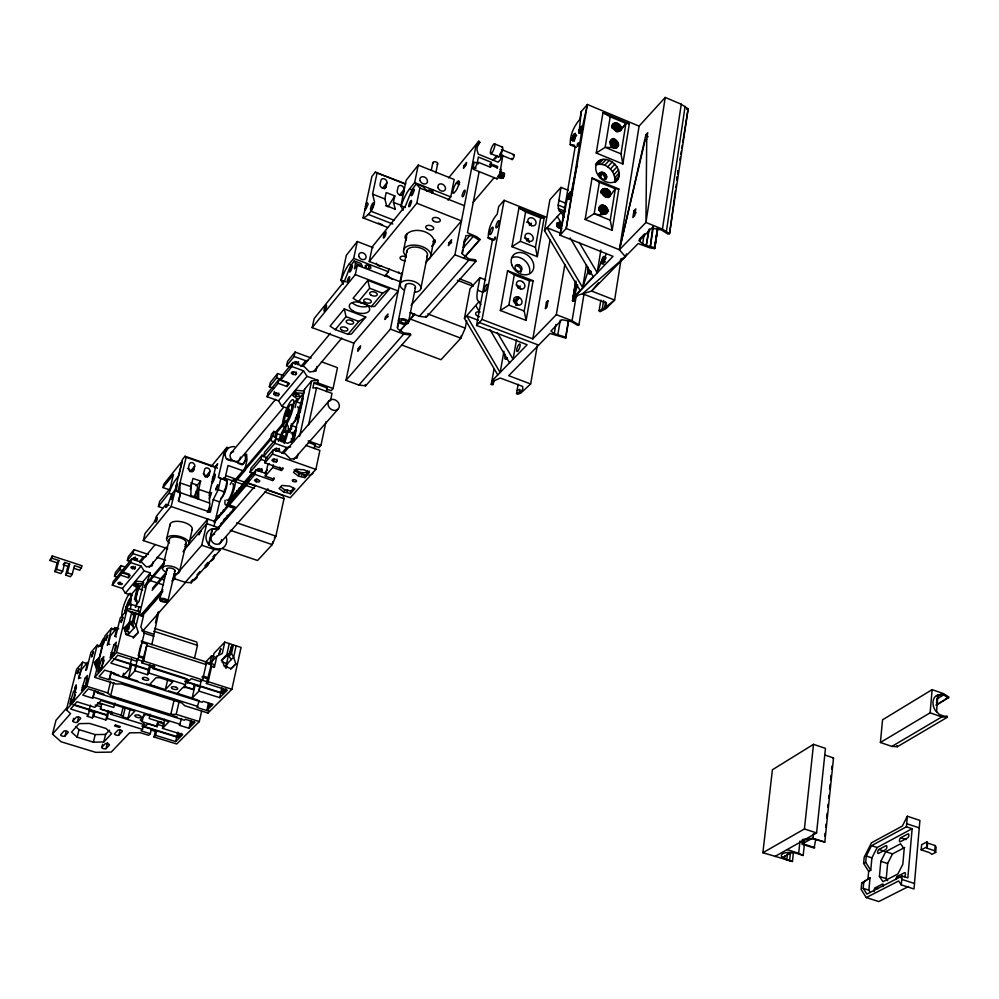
<?xml version="1.0" encoding="UTF-8"?>
<svg xmlns="http://www.w3.org/2000/svg" width="999" height="999" viewBox="0 0 999 999"><rect width="100%" height="100%" fill="white"/><g stroke="black" fill="none" stroke-linecap="round" stroke-linejoin="round"><path stroke-width="1.5" d="M207.38 512.4A6.194 1.261 -70.8 0 0 209.465 506.568A6.194 1.261 -70.8 0 0 209.54 503.096L209.565 493.056L215.509 467.495L214.261 466.471L184.977 456.268L182.492 459.378L175.774 487.437L176.673 484.727A3.409 0.649 -70.7 0 1 177.522 484.215L176.536 488.361A3.409 0.649 -70.7 0 1 175.312 490.409L175.699 488.336L171.104 506.518L143.294 540.559L167.682 548.738M815.621 839.909L814.11 848.051L802.347 844.255L802.372 839.547L812.999 838.248L824.812 842.082L833.516 757.941L824.799 754.994M814.809 847.664L803.745 844.08L803.77 839.997L812.986 838.873L824.812 842.082M406.181 240.522L405.207 236.026C411.538 225.749 433.728 230.519 434.64 242.732L431.605 246.303M226.286 689.123L221.94 693.468L222.702 688.299M225.449 689.173L225.424 690.971L222.69 690.097M190.859 496.69L190.996 486.65L192.944 478.421L200.637 481.081L196.728 497.552L198.601 499.338L198.689 489.31L209.565 493.056M193.182 689.61L194.518 684.64L193.182 689.61L186.488 687.487L182.78 687.574L177.223 693.368L192.133 698.076L198.976 691.096L219.755 697.689L221.79 688.061M618.568 145.217C610.701 125.986 605.057 155.832 618.568 145.217L615.859 148.189M614.984 182.43C629.07 171.666 605.144 149.263 595.566 164.41M613.511 123.689C609.914 127.722 617.669 134.478 620.903 129.92C623.064 124.725 614.235 119.78 611.725 125.699M585.127 219.443L592.045 178.034L618.831 188.961L612.162 230.319L585.127 219.443L594.168 213.699C602.36 216.733 614.173 212.612 604.095 205.544C597.302 203.009 598.051 213.848 603.92 213.911M602.709 189.323C599.025 193.444 606.942 200.349 610.214 195.604C612.424 190.297 603.558 185.327 600.911 191.271M600.474 160.015L596.003 164.947C605.332 161.701 615.796 171.116 614.71 180.657L619.23 175.774M179.495 492.944A6.219 1.199 -70.8 0 1 179.845 492.907L180.032 482.879L190.996 486.65L190.334 489.41M605.569 178.509L605.556 179.583C609.415 175.399 602.235 169.468 598.651 173.789L602.984 174.475L605.569 178.509L606.643 176.448M181.194 733.353L181.144 735.114L178.484 734.29L178.546 732.529M201.673 710.988L199.3 721.59L176.711 744.005L154.033 736.987L155.632 735.364L175.687 741.57L177.722 732.255M501.548 153.921L500.524 159.553L498.051 162.163L478.246 154.133L477.047 150.025L477.172 147.028L479.845 142.283L478.783 141.209L448.601 177.909M502.859 155.245L500.362 170.392M103.184 642.669L103.009 641.87L101.711 644.118M123.589 673.226L122.877 676.173L128.459 677.934L134.952 670.766L147.39 674.712L149.6 665.022M147.39 674.712L148.901 673.064L150.412 665.234M133.142 626.398L133.242 624.725M493.731 380.032L492.907 384.627L491.246 384.49L492.657 380.169L527.135 344.742L476.548 325.462L492.295 240.734L491.633 238.811L488.361 238.224C487.774 229.67 491.645 220.479 497.24 214.123L498.638 206.606L504.12 200.312L546.428 217.245M492.907 384.627L494.18 380.756L500.299 378.047L522.639 386.426L522.752 389.173L521.615 390.921L516.545 393.456L518.156 384.29M73.214 704.894L89.548 709.964L88.424 714.535L86.925 716.208L92.333 717.881L93.844 716.208L105.844 719.929L107.23 718.418L108.766 710.813M110.989 654.482L113.861 644.992L116.284 642.182L114.123 653.334L110.152 657.879L110.989 654.482L113.774 655.381M105.844 719.929L108.029 710.564M98.614 668.693L101.461 659.303L103.834 656.568L101.661 667.619L97.79 672.065L98.614 668.693L101.374 669.58M87.45 680.219L85.09 688.224L82.368 687.374L85.177 678.121L87.462 675.474L85.277 686.4L81.543 690.684L82.368 687.374M587.936 267.133L587.924 273.289L589.048 273.364L590.809 271.453M935.676 852.384L934.789 850.773L935.214 845.579L927.596 843.069L926.947 841.882L921.615 844.692L921.178 849.874L929.47 852.597L931.892 854.345L935.676 852.384L936.1 847.202L935.214 845.579M75.3 694.929L73.389 701.61L70.692 700.774L73.489 691.62L75.724 689.048L73.526 699.874L69.868 704.058L70.692 700.774M77.447 672.177L77.31 673.813L79.121 668.731L77.447 672.177L79.82 672.926M936.525 703.071L936.912 698.438M936.513 711.875L937.949 694.879M934.789 850.773L927.147 848.263L926.947 841.882M927.147 848.263L927.596 843.069M867.969 878.758L868.668 871.365L863.611 863.398L864.21 857.154L871.453 842.806L902.372 826.023L907.342 816.245L919.904 820.429L913.998 888.96L901.26 884.864L898.625 880.981L866.258 897.577L861.113 889.41L861.725 883.104L870.042 877.671L868.868 890.159L870.366 892.457M932.117 689.635L882.554 719.817L880.406 742.482L930.131 712.824L932.117 689.635L943.768 693.743L949.05 697.202L936.6 705.082M868.668 871.365L870.741 870.279L865.671 862.299L866.27 856.043L871.515 845.678L906.405 826.81L912.137 828.708L907.829 877.896L902.047 876.023L866.92 894.093L863.186 888.336L863.785 882.03L870.042 877.671M901.26 884.864L902.047 876.023M906.405 826.81L907.342 816.245M887.661 880.731L886.25 878.62L887.624 863.523L892.507 853.908L904.694 847.464M561.95 228.846L557.479 227.06L556.693 224.812L558.766 223.202L562.499 223.202M879.432 876.423L880.831 861.325L885.713 851.685L900.561 843.78L904.182 848.975L902.834 864.235L897.851 874L882.954 881.705L879.432 876.423L886.25 878.62M870.741 870.279L871.915 857.879L877.159 847.514L912.137 828.708M600.986 263.137C605.594 246.316 606.356 266.396 600.986 263.137L603.558 264.161M232.268 510.651L233.154 509.64M228.097 505.631L234.578 507.854L234.69 506.793L228.209 504.557L228.084 505.769L235.002 507.492L228.084 505.769M774.824 856.543L816.583 832.929L825.461 748.376L813.511 744.33L772.402 769.779L762.886 852.721L792.457 861.475L793.468 851.797M824.737 836.363L825.049 833.303M825.686 827.184L825.998 824.125M826.635 818.006L827.11 813.423M827.746 807.304L828.059 804.245M828.695 798.126L829.008 795.067M829.645 788.948L830.119 784.365M830.594 779.769L831.068 775.187M831.705 769.068L832.017 766.008M229.995 513.149L230.919 512.087M812.999 838.248L813.486 833.653M223.189 521.003L224.563 518.481M225.449 518.394L226.361 517.332M570.104 237.899L593.244 276.698L572.802 298.451L613.024 256.343L559.977 235.202L566.208 228.471L582.442 126.898L587.387 104.483L639.085 126.124L665.234 97.44L681.268 104.233L688.136 108.866L669.542 233.666L667.969 234.091L661.45 229.957L651.71 228.059L639.248 240.784L642.669 243.806L646.253 245.617L654.62 247.54L654.695 248.601L649.912 247.877L638.149 243.556L591.62 291.059L578.171 295.117L574.55 298.851L574.3 301.136L572.527 300.986L575.611 281.593M804.345 844.717L803.184 855.494L798.663 853.308L799.987 840.971M802.347 844.255L802.684 841.146M762.886 852.721L804.42 828.97L813.511 744.33M803.745 844.08L804.07 841.033M570.242 198.926L567.444 197.802C569.268 205.881 574.238 180.732 567.444 197.802L559.977 235.202L575.137 147.04L574.288 145.155L570.441 144.955C569.418 135.901 573.963 126.074 579.895 119.368L581.231 111.563L587.387 104.483L566.208 228.471L619.43 249.75L625.299 256.681L582.542 293.743L605.931 302.897L605.894 305.956L604.595 307.917L599.05 310.789L600.024 311.713L606.093 308.604L614.622 300.075L621.191 258.591M582.367 127.672L580.519 132.305L578.958 133.391L581.231 111.563M792.457 861.475L786.812 859.852L787.487 853.72M789.597 860.564L790.434 852.909M214.635 520.342L214.51 521.54L215.884 518.893L217.607 517.944L219.131 515.122L218.993 516.333L219.855 515.322L221.391 512.499L221.254 513.711L222.128 512.699L223.651 509.865L223.526 511.076L224.388 510.064L225.924 507.217L225.799 508.429L226.673 507.405L227.198 505.731L249.313 480.032M571.753 140.035L573.264 135.24L575.387 133.254L574.088 139.036L572.639 140.959L571.753 140.035L574.437 141.134M786.812 859.852L784.602 858.978L784.939 855.918M572.802 298.451L580.032 290.284L544.48 230.594L561.176 212.287L559.34 210.951L558.404 208.679L558.191 205.082L560.976 187.375L568.081 190.247M136.451 606.605L136.276 605.581L135.327 607.142M652.709 226.748L650.299 246.878L653.346 226.973M497.714 176.299C501.66 181.106 505.531 176.498 504.058 173.464M103.122 643.069L102.959 641.882L101.923 643.606M675.449 190.634L669.542 233.666L662.449 229.158L645.941 222.465L619.43 249.75L639.085 126.124M675.873 187.562L676.286 184.49M676.922 179.882L677.347 176.811M600.986 213.861L601.41 211.001M657.642 228.996L654.695 248.601L657.717 228.696M662.449 229.158L681.268 104.233M666.433 231.194L685.127 106.319M574.762 298.064L574.3 301.136L575.062 296.541M606.368 302.909L605.894 305.956L606.393 302.897M657.642 227.622L654.62 247.54L657.654 227.784M648.601 230.294L646.253 245.617L649.375 228.921M639.248 240.784L639.51 239.086L644.705 233.778M639.86 241.596L640.334 238.536M665.234 97.44L645.941 222.465L646.728 139.236L647.752 132.717L645.903 134.728L619.43 249.75L644.879 141.234L646.728 139.236M642.669 243.806L644.08 234.615M633.928 210.851L632.879 217.582L634.74 215.647L635.789 208.903L633.928 210.851L636.188 212.874M602.185 309.628L603.658 300.449M605.581 301.798L604.595 307.917L614.622 300.075L591.62 291.059L598.538 282.792M679.882 160.115L680.369 157.093M680.856 154.083L681.343 151.074M681.83 148.052L682.317 145.042M682.804 142.02L688.136 108.866L686.6 109.316M612.162 230.319L610.252 220.192L615.334 188.799L599.375 182.28L592.045 178.034M622.852 163.973L620.991 153.883L625.936 123.364L610.214 116.783L602.971 112.725L596.241 152.997L622.852 163.973L629.333 123.764L602.971 112.725M599.05 310.789L600.911 300.1M676.723 179.72L677.21 176.698M515.946 305.669L516.62 301.536M579.183 242.457L597.202 272.627L600.886 250.012M599.375 182.28L594.168 213.699L610.252 220.192M610.214 116.783L605.157 147.34L596.241 152.997M561.276 233.466L547.04 227.784L582.667 287.587L586.475 264.66M606.63 177.347L604.358 179.458L601.573 178.659L600.761 177.984L601.56 173.439M537.287 345.554L530.656 383.953L508.691 375.699L550.049 333.479L565.759 338.112L565.621 337.15L554.27 333.728L550.936 331.006L561.987 319.717L571.178 321.491L577.472 325.224L578.921 324.862L583.99 294.118M565.621 337.15L568.443 320.342M565.759 338.112L568.818 319.767M575.849 281.094L572.527 300.986L575.861 282.642M576.311 283.903L574.263 296.166L577.634 284.852M578.921 324.862L572.077 320.779L576.435 294.618M554.27 333.728L555.831 324.563M557.717 335.377L560.302 320.092M476.548 325.462L482.08 319.48L532.829 338.886L556.331 314.685L564.86 264.498M556.618 225.549L557.13 222.602M556.893 226.323L557.405 223.376M557.479 227.06L558.241 222.64M558.341 227.722L559.353 221.828M559.428 228.272L560.439 222.377M560.651 228.646L561.663 222.765M519.43 392.445L519.967 389.385L517.082 390.409M532.829 338.886L550.037 239.872M526.123 320.417L533.116 280.694L507.567 270.717L500.337 310.502L526.123 320.417L524.2 311.014L529.52 280.856L533.116 280.694M537.337 256.668L544.143 217.982L518.968 207.917L511.925 246.653L537.337 256.668L535.452 247.29L540.634 217.919L525.636 211.925L518.968 207.917M544.48 230.594L549.887 199.725L560.976 187.375M516.52 339.71L513.074 359.215L497.365 332.63M500.337 310.502L508.866 305.095L514.298 274.912L507.567 270.717M511.925 246.653L520.342 241.321L525.636 211.925M503.958 351.223L500.137 372.515L466.733 315.871L478.384 320.317M491.246 384.49L494.006 369.18M482.08 319.48L504.12 200.312M497.789 374.925L464.46 318.369L479.145 301.498A22.94 6.106 -69.2 0 1 477.597 290.197L479.932 277.672L485.751 279.932M461.338 335.539L460.839 338.174L440.984 359.727L401.723 345.017M410.402 319.081L460.839 338.174L465.247 328.147L466.645 320.679M496.94 167.969A5.22 1.336 -68.7 0 1 497.377 167.782L497.614 166.521L490.309 163.574L490.072 164.835A5.232 1.324 -68.7 0 1 490.447 167.208L477.422 161.938L478.359 157.043L491.371 162.313L490.447 167.208M464.46 318.369L470.054 288.686L479.932 277.672M461.925 253.309L462.512 250.25M463.099 247.178L464.572 239.523M479.133 171.678L467.457 232.705L476.998 236.925L480.082 239.473L464.91 256.793M411.064 305.344L454.945 254.782L475.811 146.491L478.783 141.209M477.422 161.938A5.232 1.299 -68.7 0 1 474.513 168.669A5.232 1.299 -68.7 0 1 473.214 166.995L474.163 162.1L478.484 163.848M208.154 511.75L210.177 507.342L208.891 512.175M448.926 242.844L448.389 245.617L451.048 242.507L451.598 239.735L448.926 242.844L451.673 242.707M448.052 200.162L450.761 196.903L454.17 179.495L418.231 165.11L406.206 180.195L400.849 206.156L403.171 210.215M234.565 508.004L228.484 505.307L228.309 506.218L234.79 508.454L235.002 507.492M420.816 288.661L427.435 255.382M430.694 256.181L433.966 239.71A13.836 7.667 12.2 0 1 432.992 241.521M433.591 244.705L435.189 239.985L434.64 242.732M431.83 192.832L432.442 189.773M435.814 172.964L437.649 163.786M433.067 190.21L432.48 193.119L432.092 191.159L429.095 189.96L426.473 190.734M408.404 322.677A5.12 2.697 11.9 0 0 401.511 318.731A5.12 2.697 11.9 0 0 400.324 323.251A5.12 2.697 11.9 0 0 408.404 322.677L415.447 287.512M398.426 320.442L405.532 285.277M397.227 327.547L398.426 321.628M399.038 320.916L397.54 328.321L398.239 329.208L403.808 332.867L410.202 333.678L410.651 334.977L365.646 385.826L358.878 385.052L345.991 380.332L353.808 343.144L398.176 291.009L355.294 274.638L312.163 327.647L353.808 343.144M431.293 170.317L432.829 162.675M405.194 238.237L405.756 235.489L406.73 237.787M403.633 250.025L406.993 233.554M345.991 380.332L390.422 329.121L401.898 272.727M400.137 284.116L406.905 250.824M369.23 261.501L416.783 203.222L419.867 188.012L416.258 183.966L411.963 189.81L405.619 205.607L372.365 246.678L369.23 261.501L402.485 274.275M385.489 316.833L384.952 319.505L387.362 316.695L387.912 314.011L385.489 316.833L388.149 316.671M400.849 206.156L401.348 205.095A19.98 4.62 -69.1 0 1 409.565 188.898L414.672 182.555L418.231 165.11M403.196 193.394L403.996 189.548A3.309 2.597 39.7 0 0 401.548 185.702A3.309 2.597 39.7 0 0 398.014 187.175L397.215 191.021A3.322 2.61 39.8 0 0 399.65 194.867A3.322 2.61 39.8 0 0 403.196 193.394L401.423 195.617M384.59 276.273L388.386 271.728L388.973 268.856M570.991 193.893L576.935 165.659M395.342 209.315L393.456 202.347L394.805 195.916L386.188 192.52L384.84 198.951L386.663 205.906A5.907 1.324 -69.2 0 0 385.926 205.919M129.071 604.657L129.021 602.822L127.198 606.868M368.469 268.843L370.916 268.157L370.492 266.358L367.607 265.247L365.147 265.946L365.572 267.732L368.469 268.843L369.355 264.635M386.101 186.626L386.913 182.792A3.322 2.61 39.3 0 0 384.465 178.933A3.322 2.61 39.3 0 0 380.906 180.407L380.082 184.253A3.334 2.61 39.3 0 0 382.53 188.112A3.334 2.61 39.3 0 0 386.101 186.626L384.34 188.873M266.221 473.576L255.981 469.992L248.651 478.521L247.652 482.904L290.259 497.739L315.859 469.393L319.892 450.387L305.706 445.342M308.354 442.432L315.11 444.842L314.248 445.829L319.056 447.527L320.954 445.379L326.011 421.615M330.444 400.811L332.018 393.394L316.571 387.762L312.862 387.999L313.923 383.104L317.632 382.854L333.067 388.499L337.487 367.669L321.416 361.763M365.572 267.732L366.171 264.922M343.394 284.24L340.946 280.369L341.421 279.37A18.993 4.208 -69.6 0 1 349.063 264.161L353.683 258.404L357.305 241.521L373.139 247.64M387.462 227.372L363.037 217.844L365.384 207.879L365.06 210.065A3.934 0.862 -69.3 0 0 366.645 207.455L368.156 204.171L367.607 202.934A3.934 0.862 -69.3 0 0 366.383 203.908L365.359 206.98L371.878 176.536L375.237 172.19L405.756 183.841M314.31 448.601L315.11 444.842M326.498 391.645L327.272 387.974L313.923 383.104M312.163 327.647L314.173 318.519L344.368 281.243L350.349 266.271L354.258 260.926L355.557 263.424L354.408 268.843L357.292 265.284L400.075 281.681M355.294 274.638L357.292 265.284M363.037 217.844A53.034 11.563 -69.1 0 0 368.019 214.635L368.743 213.898A53.034 11.563 -69.1 0 0 371.029 211.239A5.919 1.299 -69.3 0 0 372.877 207.854L373.439 206.418A5.919 1.299 -69.3 0 0 374.325 201.061L372.565 194.118L377.172 172.49M316.983 366.483L315.996 371.054L309.553 371.99L304.408 366.82L292.782 362.55L281.493 376.323L280.607 380.282L289.485 383.516L286.988 386.526L278.122 383.304L267.095 396.728L278.521 400.849L281.918 406.293L288.923 408.803M308.541 424.937L316.571 387.762M317.632 382.854L318.157 380.419L307.005 376.336L303.534 370.804L291.895 366.533L280.607 380.282M298.551 476.186L293.519 472.34L296.341 469.168L304.22 469.855L309.515 472.477L304.857 477.647L298.551 476.186L299.088 473.701L294.056 469.855M340.946 280.369L346.366 255.22L357.305 241.521M301.411 476.436L301.948 473.951L299.088 473.701M304.857 477.647L305.394 475.162L309.116 471.016M272.889 541.645L272.24 544.605L257.567 560.501L222.327 548.588M266.808 489.847L282.954 495.467L284.016 498.676L275.861 536.163L272.24 544.605L230.22 530.282M286.95 492.544L290.359 493.743L294.905 488.698L289.648 486.126L281.868 485.439L279.121 488.536L284.128 492.295L286.95 492.544L287.475 490.084L290.896 491.283L293.619 488.249M299.65 436.213L311.676 380.831L318.157 380.419M297.964 454.233L297.14 458.017L290.547 459.078L285.327 453.821L273.464 449.625L265.909 458.429L264.91 462.849L282.605 469.08L282.892 467.807L281.343 470.517L272.739 467.495L265.247 476.111L273.801 479.108L274.076 477.847L272.552 480.531L254.995 474.388L247.652 482.904M290.359 493.743L290.896 491.283M76.049 688.736L76.473 687.212M116.359 629.907L111.463 628.334L105.02 635.913L94.78 677.384L115.834 684.015L121.304 683.878L181.943 702.996L184.665 705.706L207.917 713.036L231.88 689.26L241.059 647.402L233.391 644.904L230.956 647.414L229.033 656.118L231.194 659.627L226.361 664.56L227.223 667.257M289.685 432.392L291.221 425.387L299.288 415.971L297.702 423.226M295.117 407.604L296.403 401.748L303.446 393.406L295.342 392.732L292.969 395.554L298.152 399.675M311.676 380.831L304.583 389.235L299.55 407.829M293.207 441.396L304.583 389.235M293.881 440.709L296.116 430.494M299.975 412.799L303.109 398.414M284.128 492.295L284.665 489.835L280.657 486.825M588.049 268.506L587.699 270.117L591.258 271.528M290.909 367.282L286.576 365.696L294.131 356.468L295.105 352.073L311.176 357.992M226.361 664.56L228.858 653.271M221.328 660.501L230.095 653.184L232.018 644.467L224.8 642.107L214.023 653.334L212.075 662L210.502 663.636M273.651 461.675L271.878 460.327L272.839 459.215L275.574 459.453L277.347 460.801L276.373 461.913L273.651 461.675L274.3 458.716M276.024 450.961L274.263 449.6L275.225 448.489L277.947 448.726L279.708 450.074L278.746 451.186L276.024 450.961L276.648 448.151M292.957 374.438L291.233 373.052L292.195 371.89L294.88 372.103L296.603 373.501L295.642 374.65L292.957 374.438L293.544 371.778M295.18 364.385L295.829 361.476M229.033 656.118L231.468 653.633L233.391 644.904M272.739 467.495L273.339 464.822M276.373 461.913L277.035 458.953M278.746 451.186L279.37 448.389M295.642 374.65L296.228 372.003M298.501 361.7L297.852 364.61L298.813 363.436L297.103 362.05L294.418 361.825L293.456 362.999M236.126 645.804L233.629 657.142L235.814 663.935L230.619 669.205M284.802 432.492L287.1 422.04M292.969 395.554L293.506 393.131L295.879 390.297L303.983 390.984M295.342 392.732L295.879 390.297M261.288 471.416L262.225 470.329L260.477 469.006L257.792 468.781L256.855 469.855L258.604 471.178L261.288 471.416L261.9 468.631M207.917 713.036L208.579 710.089M224.8 642.107L222.265 653.471L216.845 656.281L209.353 664.048M274.925 442.345L272.065 441.333L270.329 439.16L271.428 434.265L273.888 431.356L277.148 433.653L282.467 435.539M286.576 365.696L287.55 361.338L295.105 352.073M270.329 439.16L272.789 436.263L273.888 431.356M224.35 657.367L226.773 654.869M265.247 476.111L267.62 465.472L269.268 463.561M280.057 439.972L276.061 438.561L274.8 436.975L275.886 432.067M235.814 663.935L231.131 668.531L224.238 666.321L222.053 659.502L226.761 654.919L229.283 643.568M286.988 386.526L287.862 382.567L279.008 379.345L267.982 392.807L267.095 396.728M264.91 462.849L272.477 454.07L273.464 449.625M267.432 457.892L263.561 456.531L274.862 443.319L275.799 439.085L287.637 443.294L292.932 440.796M291.895 366.533L292.782 362.55M276.061 438.561L277.148 433.653M209.715 664.447L211.651 655.806L214.61 656.755M219.755 697.689L227.322 690.159L206.418 683.491L211.251 664.71L205.719 662.936L206.081 664.572L202.622 679.919L200.861 681.718L191.271 678.658L189.698 680.294L153.009 668.593L153.721 665.571M206.418 683.491L208.179 681.693L211.626 666.358L211.251 664.71M273.601 388.349L269.33 386.813L276.661 377.834L277.635 373.501L283.354 375.587M273.838 394.13L274.775 393.007L277.422 393.231L279.121 394.58L278.197 395.704L275.549 395.479L273.838 394.13L274.425 391.508M211.626 666.358L214.398 667.245L216.845 656.281M254.408 473.851L250.05 472.315L261.076 459.428L262.013 455.232L264.598 456.143M278.122 383.304L279.008 379.345M256.231 481.78L254.483 480.469L255.407 479.383L258.092 479.62L259.852 480.931L258.916 482.017L256.231 481.78L256.88 478.858M258.604 471.178L259.228 468.394M275.549 395.479L276.136 392.869M199.3 700.549L197.003 707.467L206.793 710.564L208.491 702.959M263.561 456.531L264.498 452.322L275.799 439.085M278.197 395.704L278.783 393.082M582.442 126.898C581.356 124.013 578.921 130.257 578.833 131.681L581.58 132.817M237.387 479.508L244.43 471.228L246.978 460.002L246.641 454.258L245.542 454.433L245.841 459.715L242.757 464.298L226.049 458.441L225.162 454.982L225.387 452.41L227.834 448.201L226.973 447.34L211.114 466.608M241.521 487.125L241.87 484.977L240.322 487.837L239.435 488.861L239.56 487.662L238.012 490.509L237.138 491.545L237.263 490.347L235.727 493.181L234.852 494.205L234.977 493.007L233.441 495.841L232.567 496.865L232.692 495.666L231.169 498.489L229.42 499.475M246.104 466.908L245.367 469.518L244.343 470.716L244.468 469.53L235.19 481.481L235.314 480.294L234.453 481.318M181.618 718.456L179.345 725.262L188.998 728.283L190.697 720.779M198.701 691.37L200.037 686.4M198.976 691.096L201.074 680.893M250.05 472.315L250.986 468.156L262.013 455.232M269.33 386.813L270.304 382.492L277.635 373.501M254.995 474.388L255.981 469.992M187.5 683.066L188.174 680.107M194.455 658.491L197.452 645.354L196.728 642.02L154.545 628.346M178.484 734.29L177.747 737.562L181.756 733.553M192.133 698.076L195.13 684.877M214.048 526.148L219.63 501.91L224.625 491.933L227.21 480.706L218.406 477.297L224.238 452.023L226.973 447.34M224.787 479.495L228.009 465.497L244.43 471.228M142.158 726.31L151.361 729.158L150.3 733.703L148.714 735.339L140.122 732.679L129.545 732.866L111.239 752.097L95.767 752.347L61.176 741.795L52.497 734.14L70.542 713.648L66.421 709.852L86.938 686.363L107.842 692.919L110.689 695.641L170.779 714.46L174.113 699.974M170.779 714.46L176.199 714.347L179.196 701.298M193.456 689.335L183.903 686.313L185.464 684.69L186.838 678.671M218.918 528.958L216.134 528.371L210.876 529.283A11.239 9.74 38.6 0 0 207.705 543.044C210.277 547.102 215.172 549.587 219.98 548.838L220.342 549.974L191.308 582.779L185.302 582.317L173.089 578.271L201.723 545.254L207.792 519.043L171.104 506.518M218.406 477.297L220.804 478.484L218.207 489.71L213.224 499.712L210.327 512.187L178.671 501.348L180.444 492.582L174.625 490.584L172.677 492.982A5.232 0.999 -70.8 0 0 170.717 496.99L168.644 502.809A5.482 1.036 -70.8 0 1 167.07 506.306L166.583 507.017A5.482 1.036 -70.8 0 1 166.021 504.37L168.918 505.357M175.687 741.57L182.667 734.627L162.487 728.358C168.194 722.514 154.995 718.406 157.118 726.685L147.852 723.8L146.416 725.311L111.014 714.31L111.726 711.375M162.487 728.358L164.773 719.305M208.466 545.092L212.125 529.258M208.916 544.58L212.562 528.746M209.091 475L209.915 471.466A2.885 2.46 37.3 0 0 207.817 468.081A2.885 2.46 37.3 0 0 204.57 469.605L203.746 473.139A2.885 2.46 37.3 0 0 205.844 476.523A2.885 2.46 37.3 0 0 209.091 475L207.255 477.222M215.921 465.984L215.372 468.294L217.682 463.836L215.921 465.984L217.332 468.281M154.033 736.987L155.407 731.093M165.384 689.622L172.74 681.855L159.615 677.684L155.906 677.784L149.563 684.615L165.384 689.622L167.77 679.332M157.118 726.685L158.441 721.865M155.632 735.364L156.681 730.806L155.956 731.555L150.637 729.907L151.361 729.158L176.723 737.037M157.38 726.435L142.12 721.69L143.806 714.497M150.3 733.703L141.084 730.856L142.52 729.37L143.881 723.538M179.483 571.715L186.251 542.919M188.961 543.531L192.295 529.245M150.2 714.16L149.188 718.518L163.674 723.039M155.469 622.727L157.954 612.212M151.823 644.705L158.716 612.025M193.831 469.705L194.668 466.158A2.885 2.473 36.6 0 0 192.57 462.774A2.885 2.473 36.6 0 0 189.298 464.298L188.461 467.832A2.885 2.473 36.6 0 0 190.559 471.228A2.885 2.473 36.6 0 0 193.831 469.705L192.008 471.94M173.451 576.76L174.163 573.738M167.894 601.161L175.05 570.816M605.294 173.764L603.958 175.3L605.956 174.588L605.294 177.385L606.418 175.499M134.703 671.041L137.562 659.065M134.952 670.766L136.089 666.046L130.22 664.547L131.618 658.728M166.596 538.798L170.005 524.512M130.22 664.547L129.333 668.98L110.839 663.099L117.757 655.207L136.376 661.138L138.037 659.278L144.343 632.854L140.822 627.097L143.556 615.684L136.026 613.224L133.779 615.834M184.977 456.268L186.151 457.267L178.047 491.221L179.845 492.907M162.437 568.206L169.306 539.398M111.014 714.31L112.412 712.786L100.35 709.028L121.179 715.172L123.027 716.932L127.922 718.456L130.32 708.391M153.009 668.593L154.533 666.945L142.02 662.936L147.078 644.068L141.446 642.257M142.02 662.936L143.694 661.088L147.078 644.068M159.665 599.437L166.87 569.093M133.841 628.159L131.656 624.6L133.903 622.015L136.026 613.224M138.836 614.148L136.089 625.574L128.259 634.565L125.449 633.666M139.311 615.259L147.852 579.782L150.325 572.939L144.031 570.854L141.059 566.046L130.807 562.637L122.39 572.877L130.232 575.461L128.359 577.709L120.542 575.124L112.3 585.164L122.402 588.473L125.312 593.206L132.218 595.466M153.134 561.763L152.148 565.859L146.391 566.895L141.933 562.462L131.681 559.053L123.264 569.318L122.39 572.877M128.459 677.934L131.643 664.672M121.179 715.172L123.252 706.53M123.027 716.932L125.1 708.303M118.881 735.027L122.228 731.468A2.285 0.862 12.3 0 0 120.767 730.094A2.285 0.862 12.3 0 0 117.957 730.144L114.61 733.703A2.285 0.862 12.3 0 0 116.071 735.077A2.285 0.862 12.3 0 0 118.881 735.027L120.092 729.944M140.734 645.204L138.262 655.556L143.906 657.367M125.874 631.231L126.586 628.334L128.921 629.083M110.689 695.641L113.861 682.542M127.173 629.482L128.634 623.463M134.465 599.412L137.375 587.387L132.205 593.506L130.757 599.5M127.385 631.58L129.271 624.013M135.265 599.25L138.149 587.35M128.721 628.483L129.82 623.95M135.327 601.211L138.374 588.636L143.656 582.405L139.061 601.423L136.339 604.595M162.712 507.992L158.416 506.518L159.653 501.398L170.092 488.436L173.439 474.513L162.999 487.574L170.142 490.022M162.999 487.574L163.836 484.115L182.342 460.914L178.846 475.487L175.3 480.307A16.284 3.097 -70.7 0 0 169.218 492.769L158.416 506.518M130.956 621.228L130.257 624.15L126.798 625.874L124.138 628.97M128.259 634.565L128.896 631.942L124.912 630.656M101.861 747.289L105.12 743.818A2.26 0.837 12.3 0 1 107.892 743.768A2.26 0.837 12.3 0 1 109.353 745.117L106.081 748.576A2.248 0.837 12.3 0 1 103.322 748.626A2.248 0.837 12.3 0 1 101.861 747.289L102.585 744.267M131.656 624.6L134.615 612.774L126.861 610.239L120.205 618.069L116.021 635.139L114.922 636.413L116.346 636.875M103.759 741.995L111.588 733.641L106.044 728.483L89.66 723.426L79.146 723.638L71.541 732.105L77.16 737.212L93.369 742.17L103.759 741.995L105.594 734.415L109.503 730.219M150.325 572.939L142.857 581.78L142.333 583.965L135.365 583.329L133.604 585.439L138.374 588.636L142.657 590.047M114.835 703.109L113.774 707.479L99.013 702.884M138.973 606.88L131.319 604.383L128.072 604.495L126.199 606.718L125.112 611.151L126.998 608.94L130.245 608.828L137.899 611.313L138.973 606.88L141.321 606.793M106.081 748.576L107.53 742.544M132.392 568.631L130.807 567.557L131.518 566.683L135.402 567.969L134.69 568.843L132.392 568.631L132.967 566.246M134.59 559.615L133.004 558.541L133.729 557.667L137.6 558.953L136.888 559.827L134.59 559.615L135.227 556.992M100.35 709.028L101.711 704.17L97.615 702.896M134.69 568.843L135.265 566.458M93.369 742.17L95.205 734.602L105.594 734.415M206.793 710.564L212.987 704.395L203.147 701.286L202.173 702.26L113.886 674.337L114.785 673.326L104.683 670.129L99.026 676.573L109.078 679.745L111.089 671.478M143.294 540.559L145.005 533.528L153.496 523.114A5.432 1.011 -70.8 0 0 156.306 516.333L166.021 504.37M109.078 679.745L111.426 672.752L118.744 675.074M126.998 608.94L128.072 604.495M94.78 677.384L116.583 652.434L126.861 610.239M133.604 585.439L135.901 581.143L142.857 581.78M107.842 692.919L110.677 681.268M135.365 583.329L135.901 581.143M130.245 608.828L131.319 604.383M131.818 611.863L129.033 623.289L126.798 625.874M119.393 584.34L117.82 583.291L118.519 582.442L122.365 583.703L121.666 584.552L119.393 584.34L119.98 581.992M89.41 709.427L90.472 705.107M188.998 728.283L194.992 722.314L185.29 719.28L184.353 720.217L97.315 692.981L98.189 691.995L88.237 688.873L82.767 695.117L92.67 698.214L94.53 690.659M92.67 698.214L94.992 691.333L103.796 694.093M130.295 561.438L127.385 560.476L128.347 556.555L133.978 549.662L148.364 554.457M111.463 628.334L107.293 645.279L108.379 644.018L110.414 635.739L116.97 628.084L114.922 636.413M92.333 717.881L93.906 711.475M114.286 630.094L114.897 627.572L118.806 628.833M130.807 562.637L131.681 559.053M127.385 560.476L133.017 553.596L133.978 549.662M93.844 716.208L94.967 711.65L89.548 709.964L88.874 710.726L94.281 712.399L94.967 711.65L106.955 715.371M128.359 577.709L129.233 574.163L121.416 571.578L113.174 581.63L112.3 585.164M73.639 718.331L73.014 720.878A2.298 0.862 12.7 0 0 74.525 722.265A2.298 0.862 12.7 0 0 77.323 722.215L78.584 717.107M86.938 686.363L97.153 645.142L101.973 646.69L99.213 657.854L94.605 663.199M117.383 577.197L114.498 576.248L115.459 572.365L120.941 565.646L125.075 567.007M77.16 737.212L79.033 729.632L75.674 726.56M114.498 576.248L119.98 569.542L120.941 565.646M96.229 666.495L97.278 662.237L99.55 662.961M97.952 665.509L99.351 659.839L98.764 660.614M104.371 640.809L103.746 643.294L101.011 646.503M120.542 575.124L121.416 571.578M64.997 736.001L68.144 732.479A2.273 0.849 12.7 0 0 66.633 731.118A2.273 0.849 12.7 0 0 63.861 731.168L60.727 734.702A2.273 0.837 12.7 0 0 62.238 736.051A2.273 0.837 12.7 0 0 64.997 736.001L66.121 731.468M87.413 663.698L82.642 662.187L78.509 678.746L81.543 669.467L87.725 662.262L85.702 670.391L86.738 669.193L90.884 652.509L97.153 645.142M66.421 709.852L76.561 669.33L82.642 662.187M52.497 734.14L55.981 720.279L67.02 707.629M74.088 568.394L79.808 570.267L82.155 565.796L52.26 555.956L49.95 560.451L57.143 562.812L58.891 560.514L51.686 558.154L49.95 560.451M81.593 567.994L74.438 565.634L72.19 574.425L70.417 576.698L65.634 575.124L67.408 572.852L69.655 564.06L64.873 562.487L63.112 564.785L67.895 566.346L69.655 564.06M57.143 562.812L54.858 571.603L60.852 573.563L62.612 571.278L64.873 562.487M65.634 575.124L67.895 566.346M54.858 571.603L56.606 569.318L58.891 560.514M51.686 558.154L52.26 555.956M599.712 177.61L600.874 173.239M604.632 259.378L606.231 253.484M221.84 522.552L220.916 523.726M228.634 514.722L226.823 515.871M598.838 173.714L600.861 172.502L599.412 175.3L600.761 177.984M582.667 287.587L587.637 272.59L590.009 273.526M116.196 647.165L113.898 653.583L111.101 652.697M597.202 272.627L601.073 262.3L603.646 263.311M296.228 428.796L292.17 434.727M626.498 253.921L625.299 256.681L620.342 260.015M209.153 498.726L211.039 494.592L209.478 492.07M513.374 301.111L515.871 301.223L515.521 301.948L517.207 303.671A4.658 3.684 43.7 0 1 517.732 304.72M515.871 301.223L515.447 301.898L519.468 297.602L517.395 296.815A4.67 3.696 43.7 0 0 513.986 301.848A4.67 3.696 43.7 0 0 520.829 304.508A4.67 3.696 43.7 0 0 519.555 297.652L515.521 301.948L515.334 301.024M604.645 205.844L600.149 210.639L600.474 209.977L599.15 210.215L599.475 209.578L603.009 213.911L607.554 209.078M607.929 189.46L603.396 194.33L606.818 188.861L602.297 193.744L605.731 197.265L610.264 192.395M387.924 206.868L394.805 195.916M603.396 194.33L607.017 188.973M604.745 176.286L605.956 174.588M609.615 196.391L615.334 188.799L618.831 188.961M620.317 130.682L625.936 123.364L629.333 123.764M620.903 129.92L625.936 123.364M598.239 161.451C589.31 171.716 606.268 188.699 616.795 180.482M382.505 188.386L386.913 182.792M399.538 195.117L403.996 189.548M194.668 466.158L190.122 471.778A2.872 2.46 36.5 0 0 188.024 468.406M120.017 574.363L120.717 573.513M196.965 485.526L200.637 481.081M225.849 450.611L227.834 448.201M476.923 145.842L479.845 142.283M209.915 471.466L205.307 477.047A2.872 2.46 37.2 0 0 203.222 473.676M344.255 308.941L330.095 326.124L335.277 329.62L347.977 334.353L351.398 334.078L365.771 317.045L344.255 308.941L346.054 316.646L335.277 329.62M367.832 280.369L353.109 298.214L358.429 301.735L371.328 306.606L374.75 306.406L389.685 288.723L367.832 280.369L369.63 288.261L358.429 301.735M139.473 561.575L143.257 557.005L146.141 556.48M300.986 366.471L305.744 360.726L308.329 360.352M140.135 562.724L155.07 544.705M230.769 453.409L275.587 399.35M303.471 365.721L330.369 333.291M457.53 181.593A5.819 1.424 -68.9 0 1 458.928 183.516A5.819 1.424 -68.9 0 1 455.694 190.996L454.37 192.582A5.819 1.424 -68.9 0 1 452.997 190.647A5.819 1.424 -68.9 0 1 456.218 183.179L457.53 181.593L459.777 182.492M122.402 588.473L141.059 566.046M278.521 400.849L303.534 370.804M125.312 593.206L144.031 570.854M281.918 406.293L307.005 376.336M149.226 567.395L166.271 547.09M238.461 461.126L283.579 407.405M313.649 371.578L341.72 338.149M492.807 160.364L496.815 155.594M495.192 158.916L497.165 156.568M371.328 306.606L382.617 293.207L389.685 288.723M347.977 334.353L358.841 321.441L365.771 317.045M291.858 405.344L297.714 398.401M144.68 585.451L164.473 562.125M234.728 480.307L271.016 437.574M275.037 432.842L285.077 421.004M144.143 587.662L164.273 563.973M245.567 469.268L271.703 438.549M276.723 432.629L285.764 422.003M473.076 202.447L494.293 177.51M425.574 262.974L461.488 220.879L416.783 203.222M98.289 647.04L104.67 639.56M113.037 629.757L114.897 627.572M189.023 541.008L207.792 519.043L215.11 521.54M184.016 550.174L206.731 523.651L219.156 527.884M183.054 551.685L184.765 549.687M152.447 588.336L166.646 571.778M242.07 484.74L252.123 473.026M288.299 430.844L292.32 426.148M152.085 590.384L166.284 573.826M228.908 501.136L228.259 502.584L253.434 473.264M288.748 432.142L291.77 428.621M327.272 387.974L326.411 388.986L331.156 390.709L333.067 388.499M133.117 614.51L134.615 612.774M132.942 614.772L134.952 612.437M214.186 522.614L248.539 482.729M137.562 614.36L140.247 611.238L137.899 611.313M95.467 664.335L97.278 662.237M124.675 630.544L126.586 628.334M128.796 625.774L132.492 621.553L129.033 623.289L124.101 627.872L126.249 634.752L133.317 637.037L138.237 632.442L136.089 625.574L133.903 622.015M140.347 615.646L162.812 589.735M463.973 242.42L470.005 235.464L473.314 236.351L479.183 240.284L480.082 239.473M264.56 473.064L267.445 469.742M281.78 453.209L286.713 447.515L290.672 446.89M141.096 615.659L162.562 590.896M141.309 616.158L162.725 591.483M171.903 580.906L174.962 577.385M217.57 528.296L234.79 508.454L228.484 505.307M142.183 616.046L161.613 593.668M172.864 580.719L174.912 578.359M211.726 535.963L255.707 485.327M283.329 453.534L329.345 400.537M463.236 247.939L473.314 236.351M399.662 331.131L414.835 313.998L400.524 330.344M464.036 257.592L479.183 240.284M133.204 638.174L138.237 632.442M272.552 480.531L273.801 479.108M281.343 470.517L282.605 469.08M185.302 582.317L214.211 549.462L220.342 549.974M358.878 385.052L403.696 334.116L410.651 334.977M409.977 312.749L419.368 316.308L468.756 260.165L475.986 261.176L475.499 259.815L468.868 258.878L462.312 254.071L465.846 235.664L470.005 235.464M142.308 631.543L185.564 582.405M219.555 543.793L267.957 488.798M293.706 459.552L337.987 409.24A6.144 5.095 40.5 0 0 334.752 399.712A6.144 5.095 40.5 0 0 328.246 405.719A6.144 5.095 40.5 0 0 337.987 409.24M192.957 579.408L190.946 581.668L191.308 582.779M196.953 574.875L199.962 571.478M204.957 565.821L207.967 562.425M212.974 556.768L214.972 554.495M419.368 316.308L426.386 317.207L475.986 261.176M73.014 720.878L76.236 717.257A2.31 0.874 12.7 0 1 79.046 717.195A2.31 0.874 12.7 0 1 80.557 718.593L77.323 722.215M611.638 126.186L614.323 123.177M611.738 126.935L615.322 122.927M616.42 122.977L611.925 127.984L615.122 129.72L616.445 131.793L620.953 126.798M613.061 128.309L617.557 123.302M614.148 128.908L618.643 123.901M122.877 676.173L129.333 668.98M615.122 129.72L619.617 124.725M529.42 225.412L531.406 223.202M615.896 130.707L620.391 125.712M617.619 131.905L621.228 127.909M101.711 704.17L97.378 703.159M609.865 141.396L611.663 139.41M619.405 130.969L621.203 128.983M609.964 142.145L612.662 139.148M610.164 143.182L613.761 139.198M614.897 139.523L610.401 144.505L613.798 147.989L618.306 143.019M611.488 145.092L615.983 140.122M612.462 145.916L616.97 140.946M526.635 240.959L528.633 238.761M613.249 146.903L617.757 141.933M598.713 164.248L603.184 159.316M614.972 148.114L618.581 144.143M601.698 164.335L606.181 159.415M616.445 148.152L618.256 146.179M604.782 165.222L609.278 160.302M607.742 166.821L612.237 161.913M610.377 169.043L614.885 164.136M274.3 537.862L275.861 536.163L236.726 522.789M612.524 171.716L617.032 166.821M614.01 174.688L618.531 169.793M600.836 191.708L603.546 188.774M600.936 192.42L604.557 188.511M614.76 177.735L619.28 172.839M601.148 193.419L605.669 188.536M614.76 182.28L618.381 178.384M604.383 195.155L608.915 190.285M518.206 288.187L520.204 286.026M605.182 196.154L609.702 191.284M606.917 197.427L610.539 193.531M607.804 197.54L610.526 194.63M598.988 207.405L600.799 205.469M608.391 197.552L610.214 195.604M599.1 208.104L601.81 205.195M599.313 209.091L602.934 205.22M518.056 296.99L514.035 301.286L518.493 297.103M599.113 210.265L603.633 205.419M599.65 210.29L604.095 205.544M515.034 301.636L519.018 297.377M605.119 206.081L600.586 210.926L601.036 210.202L600.661 210.976L603.259 212.013M605.194 206.131L600.661 210.976L603.496 211.513M601.66 211.8L606.193 206.968M127.922 718.456L134.828 711.101L100.999 700.536L94.893 707.329L76.948 701.748L70.579 709.015L88.424 714.535M602.447 212.812L606.992 207.967L602.285 212.6M604.195 214.098L607.829 210.227M605.082 214.223L607.804 211.326M605.669 214.248L607.492 212.312M205.344 662.374L211.651 655.806M162.737 728.096L168.956 721.753L145.517 714.435L140.285 719.942L142.12 721.69M231.194 659.627L233.629 657.142L231.468 653.633M530.656 383.953L520.716 393.169L517.507 394.305L516.545 393.456M193.631 721.703L190.547 724.774L191.296 721.49L193.968 722.327M211.563 703.82L208.379 706.992L209.128 703.658L211.838 704.52M602.984 174.475L604.482 173.077M99.213 657.854L94.381 662.349L96.441 669.055M601.885 173.888L603.571 172.59M517.607 265.971L519.08 264.872A3.846 3.022 43.3 0 1 521.203 270.766A3.846 3.022 43.3 0 1 515.259 268.444A3.846 3.022 43.3 0 1 519.08 264.872M600.749 173.564L602.622 172.315M599.65 173.526L601.698 172.29M832.804 758.366L833.516 757.941M937.187 696.728L941.108 694.367L943.68 694.904L948.426 698.014M937.124 698.85L943.68 694.904M935.913 705.069L947.739 697.989M880.406 742.482L891.87 746.415L941.832 716.907L947.389 717.245L946.94 716.046L944.492 716.271L939.41 714.522L935.239 710.277A11.663 9.016 58.1 0 1 936.5 695.516L941.108 694.367M891.87 746.415L897.339 746.715L947.389 717.245M803.745 843.069L810.676 839.16M782.454 857.554L791.495 852.472M878.958 849.462L885.926 845.716A2.135 0.987 -72.5 0 1 886.862 847.09A2.135 0.987 -72.5 0 1 885.564 849.662L878.583 853.383A2.123 0.974 -72.6 0 1 877.659 852.022A2.123 0.974 -72.6 0 1 878.958 849.462L884.365 851.223M900.748 837.774L907.904 833.94A2.16 1.011 -72.4 0 1 908.878 835.314A2.16 1.011 -72.4 0 1 907.554 837.911L900.399 841.732A2.148 0.999 -72.4 0 1 899.437 840.359A2.148 0.999 -72.4 0 1 900.748 837.774L906.218 839.572M863.611 863.398L865.671 862.299M921.178 849.874L926.498 847.077M861.725 883.104L863.785 882.03M226.761 654.919L230.095 653.184M874.275 891.545A2.148 0.987 -73 0 1 874.237 889.497A2.148 0.987 -73 0 1 875.386 887.736L882.392 884.127A2.148 0.999 -73 0 1 883.278 884.627A2.148 0.999 -73 0 1 883.091 886.625M895.966 879.545A2.173 1.011 -72.9 0 1 897.289 876.448L904.482 872.739A2.185 1.024 -72.8 0 1 905.456 874.162A2.185 1.024 -72.8 0 1 904.12 876.772M908.628 886.45L878.795 901.56L866.258 897.577M97.115 660.289L99.376 659.153M385.377 275.736L386.763 275.237L392.07 279.158M803.184 855.494L795.341 852.959L789.56 852.372A11.201 4.221 6.7 0 0 781.705 856.792L784.602 858.978M540.634 217.919L544.143 217.982M615.859 147.715L605.157 147.34L620.991 153.883M284.665 489.835L287.475 490.084M79.033 729.632L95.205 734.602M158.179 722.115L163.536 723.788M95.217 705.032L101.061 706.855M157.917 724.55L163.661 726.348M70.842 699.013L73.539 699.862M108.654 712.574L111.588 713.498M73.239 704.407L106.98 714.884M142.183 725.823L176.748 736.55M107.23 718.418L142.52 729.37M176.199 714.347L199.3 721.59M112.612 696.84L122.889 700.062M137.562 704.657L141.97 706.043M156.656 710.639L161.064 712.012M172.802 715.696L177.21 717.082M93.531 697.24L180.282 724.325M73.489 691.62L76.174 692.469M109.965 678.746L197.964 706.505M85.177 678.121L87.9 678.97M82.505 685.601L85.227 686.45M94.643 662.812L97.527 663.723M94.992 664.56L97.89 665.484M98.751 666.92L101.511 667.794L104.221 660.189L101.461 659.303M124.613 676.922L137.787 681.093M146.578 683.878L156.831 687.112M168.544 690.821L178.796 694.068M190.522 697.777L197.839 700.087M79.533 677.559L80.907 677.996M151.873 665.696L154.795 666.633M150.325 667.032L185.377 678.209M114.947 658.828L148.526 669.517M185.002 681.131L220.804 692.532M113.411 658.828L148.514 669.992M184.99 681.605L220.791 693.006M194.243 684.927L199.763 686.675M148.901 673.064L185.464 684.69M875.386 887.736L878.109 888.623M113.861 644.992L116.646 645.878M202.735 676.173L208.279 677.946M204.146 676.847L208.466 678.221M863.186 888.336L868.868 890.159M138.911 656.855L143.144 658.204M201.935 676.997L207.48 678.771M116.583 652.434L138.037 659.278M143.694 661.088L202.622 679.919M208.179 681.693L231.88 689.26M136.826 659.34L142.657 661.201M200.674 679.72L207.817 682.005M221.84 661.925L227.71 663.811M141.234 641.033L213.749 664.372L214.398 667.245M787.125 849.6L798.663 853.308M147.352 645.691L206.081 664.572M108.379 644.018L109.79 644.48M866.27 856.043L871.915 857.879M880.831 861.325L887.624 863.523M153.696 631.193L197.452 645.354M141.895 630.431L153.459 634.165M143.694 632.954L153.834 636.226M897.289 876.448L901.423 877.784M901.747 879.382L914.472 883.491M871.515 845.678L877.159 847.514M885.713 851.685L892.507 853.908M804.42 828.97L816.583 832.929M129.246 611.65L136.176 613.91M56.606 569.318L62.612 571.278M67.408 572.852L72.19 574.425M119.98 569.542L122.877 570.491M906.68 823.7L919.255 827.871M149.788 575.137L164.098 579.87M147.852 579.782L163.586 584.989M156.993 557.342L165.634 560.214M133.017 553.596L143.257 557.005M603.521 256.843L606.093 257.867M201.723 545.254L214.211 549.462M169.018 493.381L171.915 494.38M216.433 515.846L219.33 516.833M213.224 499.712L219.63 501.91M190.322 495.354L196.728 497.552M209.54 503.096L174.625 490.584M218.207 489.71L224.625 491.933M190.797 482.879L197.178 485.077M186.151 457.267L215.509 467.495M225.712 475.549L255.07 485.764M223.651 477.709L254.57 488.449M264.872 492.032L284.016 498.676M220.804 478.484L227.21 480.706M226.998 459.478L231.169 460.939M238.124 463.374L242.307 464.835M930.131 712.824L941.832 716.907M261.076 459.428L266.233 461.238M301.948 473.951L305.394 475.162M272.477 454.07L315.859 469.393M272.789 436.263L274.8 436.975M274.862 443.319L286.713 447.515M291.221 425.387L296.74 427.372M308.167 440.821L320.954 445.379M296.403 401.748L301.898 403.733M276.661 377.834L280.956 379.408M294.131 356.468L305.744 360.726M390.422 329.121L403.696 334.116M346.054 316.646L358.841 321.441M369.63 288.261L382.617 293.207M341.183 280.082L345.504 281.718M427.747 313.898L465.247 328.147M479.308 322.477L538.636 345.117M353.683 258.404L388.386 271.728M354.258 260.926L360.889 263.461L362.212 265.971L355.557 263.424M349.063 264.161L351.935 265.272M457.405 280.232L473.114 286.301L471.191 283.341L459.565 278.846M477.597 290.197L483.216 292.37M508.866 305.095L524.2 311.014M556.331 314.685L572.077 320.779M514.298 274.912L529.52 280.856M378.296 223.102L382.592 224.775M454.945 254.782L468.756 260.165M371.029 211.239L394.18 220.292M368.244 214.41L392.794 224.001M488.124 237.525L493.244 239.548M488.361 238.224L493.494 240.247M372.565 194.118L384.84 198.951M393.456 202.347L401.561 205.532M401.099 205.844L405.419 207.53M386.363 205.719L395.042 209.128A5.894 1.349 -69.2 0 0 394.593 209.315M520.342 241.321L535.452 247.29M587.549 271.503L591.121 272.914M587.924 273.289L590.297 274.226M414.672 182.555L450.761 196.903M603.021 257.467L605.581 258.491M416.258 183.966L423.151 186.713L426.81 190.772M602.509 258.279L605.069 259.303M602.022 259.24L604.595 260.264M419.867 188.012L464.423 205.707M601.61 260.277L605.456 261.813M601.286 261.313L603.858 262.337M375.237 172.19L405.169 184.078M409.565 188.898L412.45 190.035M456.218 183.179L459.577 184.528M559.34 210.951L564.16 212.762M499.875 172.178L504.545 174.063M499.812 172.677L504.483 174.563M499.675 173.264L504.345 175.15M499.463 173.888L504.133 175.774M503.883 176.411L499.213 174.525L498.938 175.125L503.608 177.01M498.638 175.637L503.309 177.51M498.776 176.149L503.021 177.909M558.716 200.387L565.846 203.259M498.089 176.274L502.759 178.159M473.214 166.995L476.111 168.157M473.563 169.368L497.002 178.809M558.191 205.082L565.359 207.967M558.404 208.679L565.584 211.563M569.792 192.52L572.577 193.644M569.318 193.132L572.102 194.268M568.831 193.943L571.615 195.067M568.369 194.88L571.166 196.004M567.969 195.879L570.766 197.003M490.072 164.835L497.377 167.782M567.657 196.878L570.441 198.002M499.612 171.491L504.445 173.439M499.862 171.791L504.532 173.676M494.393 143.806L502.272 147.015M501.398 149.488L513.973 154.608M499.625 154.433L512.212 159.54M490.859 153.709L498.751 156.905M573.913 134.216L576.598 135.327M573.763 134.403L576.448 135.514M573.264 135.24L575.948 136.351M572.789 136.214L575.474 137.325M572.39 137.25L575.074 138.362M572.265 137.625L574.949 138.736M572.065 138.274L574.75 139.385M571.84 139.223L574.537 140.335M570.142 144.281L574.163 145.941M570.441 144.955L576.336 147.377M580.681 127.073L583.428 128.209M580.194 127.872L582.941 129.008M579.745 128.809L582.492 129.945M579.345 129.795L582.092 130.931M579.045 130.782L581.78 131.918M578.758 132.455L581.493 133.591M502.534 178.247L502.272 177.56M411.313 312.625L413.961 314.797M645.903 134.728L648.114 136.776M279.545 467.17L281.618 469.255M196.279 490.884L195.142 494.767A3.397 0.674 -70.7 0 1 194.168 496.553M561.176 212.287L564.31 217.532M557.33 216.496L562.125 224.525M479.32 302.073L480.881 304.72M475.899 305.819L479.807 312.45M489.985 329.682L509.552 362.824M896.89 745.541L897.339 746.715M425.924 315.884L426.386 317.207M365.209 384.565L365.646 385.826M225.162 665.784L226.024 668.481M230.22 484.515A13.661 2.86 -70.7 0 1 235.377 482.28A13.661 2.86 -70.7 0 1 229.158 501.348A13.661 2.86 -70.7 0 1 225.1 500.187M122.178 616.92A12.5 2.348 -71.2 0 1 124.126 604.507A12.5 2.348 -71.2 0 1 130.17 593.344A12.5 2.348 -71.2 0 1 129.296 603.771M500.049 169.231A5.22 1.336 -68.7 0 1 499.962 174.5A5.22 1.336 -68.7 0 1 496.503 178.184M381.818 266.071A3.971 3.172 40 0 1 376.286 263.224M399.175 272.29A3.359 0.799 -69.4 0 1 398.351 272.228M363.374 302.51A3.197 1.686 12.5 0 1 357.979 301.298M369.006 305.719A10.377 5.495 12.5 0 1 352.847 303.259M516.233 285.127A4.645 3.659 43.5 0 1 520.579 288.723M515.459 265.672A4.608 3.621 43.3 0 1 519.967 267.744A4.608 3.621 43.3 0 1 520.729 272.29M507.48 357.742A6.643 1.873 -69.5 0 1 505.344 354.395M524.725 237.774A4.608 3.584 43.1 0 1 529.27 242.42M526.461 222.178A4.583 3.559 42.9 0 1 531.793 225.762M511.925 257.68A12.5 9.815 43.3 0 1 524.475 260.227A12.5 9.815 43.3 0 1 529.67 272.39M479.532 316.733A4.745 2.535 10.9 0 1 475.599 313.586A4.745 2.535 10.9 0 1 479.807 311.676M513.186 155.369A2.635 0.687 -68.5 0 1 514.235 155.457A2.635 0.687 -68.5 0 1 512.799 159.066A2.635 0.687 -68.5 0 1 512 158.354M501.835 147.215A5.282 1.336 -68.6 0 1 501.748 152.497A5.282 1.336 -68.6 0 1 498.251 156.294M501.448 151.261A2.647 0.674 -68.6 0 1 500.998 152.547M500.711 153.147A2.647 0.674 -68.6 0 1 500.112 154.071M405.457 260.714A3.984 2.173 12.2 0 1 400.661 259.128A3.984 2.173 12.2 0 1 401.348 256.418A3.984 2.173 12.2 0 1 406.368 257.068M432.979 163.436A2.473 1.436 12.4 0 1 433.966 161.813A2.473 1.436 12.4 0 1 437.062 162.525A2.473 1.436 12.4 0 1 437.15 164.41M406.293 256.144A13.874 7.617 12.1 0 1 408.017 245.979A13.874 7.617 12.1 0 1 426.511 248.801A13.874 7.617 12.1 0 1 427.909 259.44M406.918 252.36A10.514 5.769 12.1 0 1 418.519 247.477A10.514 5.769 12.1 0 1 426.735 256.755M404.183 290.047A10.589 5.694 12 0 1 403.409 281.069A10.589 5.694 12 0 1 419.255 284.553A10.589 5.694 12 0 1 414.498 292.307M405.856 286.75A5.082 2.735 12 0 1 410.514 283.616A5.082 2.735 12 0 1 415.097 288.162M180.095 493.981A6.219 1.199 -70.8 0 1 178.234 500.874M196.004 485.776A8.841 1.748 -70.7 0 1 197.515 487.312A8.841 1.748 -70.7 0 1 194.942 496.378M191.171 484.403A8.841 1.723 -70.7 0 1 190.647 487.762M212.225 479.308A4.745 0.962 -70.6 0 1 215.135 474.163A4.745 0.962 -70.6 0 1 213.574 480.856A4.745 0.962 -70.6 0 1 211.738 481.418M135.764 600.549A8.117 1.548 -71.2 0 1 135.951 606.78M125.412 613.386A8.129 1.523 -71.2 0 1 126.673 605.332A8.129 1.523 -71.2 0 1 130.607 598.064A8.129 1.523 -71.2 0 1 130.032 604.845M278.484 441.333A14.473 3.184 -70.4 0 1 287.475 425.287A14.473 3.184 -70.4 0 1 284.216 443.544M296.99 414.735A3.159 0.699 -70.3 0 1 295.292 418.718M291.171 438.698A3.184 0.712 -70.4 0 1 291.233 441.121M297.402 406.993A9.353 2.073 -70.3 0 1 296.84 416.308A9.353 2.073 -70.3 0 1 291.333 423.988M291.059 433.266A9.391 2.085 -70.4 0 1 293.019 433.991A9.391 2.085 -70.4 0 1 291.258 442.033M279.92 440.484A9.403 2.073 -70.4 0 1 285.764 430.057A9.403 2.073 -70.4 0 1 283.641 441.92M281.206 441.121A3.621 0.799 -70.4 0 1 283.054 436.113A3.621 0.799 -70.4 0 1 283.903 437.187A3.621 0.799 -70.4 0 1 281.918 441.995M209.166 495.616A14.86 3.022 -70.8 0 1 211.651 492.657M197.377 576.935A10.814 9.466 38 0 1 193.794 580.282M209.153 562.325A10.914 9.528 38.2 0 1 204.633 568.044M221.503 539.622A5.544 4.808 38.6 0 1 216.97 544.293A5.544 4.808 38.6 0 1 211.101 539.635A5.544 4.808 38.6 0 1 214.623 534.153M214.423 557.692A10.977 9.553 38.4 0 1 210.801 561.076M226.261 537.412A11.089 9.615 38.6 0 1 219.505 549.25M214.048 548.801A11.089 9.615 38.6 0 1 211.438 547.577M212.999 529.133A11.089 9.615 38.6 0 1 218.444 529.595M240.384 457.043A5.47 4.645 38.1 0 1 235.951 461.513A5.47 4.645 38.1 0 1 230.182 456.893A5.47 4.645 38.1 0 1 233.616 451.623M224.887 455.507A10.939 9.291 38.1 0 1 234.665 446.653M245.03 454.97A10.939 9.291 38.1 0 1 242.919 464.26M224.663 489.323A3.422 0.712 -70.7 0 1 224.388 490.172M223.726 491.733A3.422 0.712 -70.7 0 1 223.389 492.357M226.211 481.555A8.891 1.836 -70.7 0 1 225.774 489.597A8.891 1.836 -70.7 0 1 220.767 498.214M232.592 483.766A8.879 1.861 -70.7 0 1 231.805 492.907A8.879 1.861 -70.7 0 1 226.823 499.9M169.405 543.006A11.439 5.02 12.9 0 1 170.342 535.939A11.439 5.02 12.9 0 1 186.176 539.285A11.439 5.02 12.9 0 1 185.177 546.353M169.48 540.447A8.666 3.809 12.9 0 1 179.321 537.612A8.666 3.809 12.9 0 1 184.89 544.58M166.346 572.315A8.716 3.746 12.8 0 1 164.698 566.196A8.716 3.746 12.8 0 1 177.76 568.893A8.716 3.746 12.8 0 1 174.85 574.063M167.308 570.104A4.183 1.798 12.8 0 1 168.519 568.031A4.183 1.798 12.8 0 1 173.776 569.143A4.183 1.798 12.8 0 1 174.388 571.59M170.217 525.899A11.401 5.057 13 0 1 181.855 521.84A11.401 5.057 13 0 1 191.733 530.469M307.442 471.029A5.894 2.785 12.2 0 1 301.848 472.639A5.894 2.785 12.2 0 1 295.966 469.293M313.199 472.277A11.788 5.569 12.2 0 1 308.978 475.374M306.406 475.724A11.788 5.569 12.2 0 1 303.521 475.661M101.086 643.506A7.405 1.361 -71.3 0 1 104.758 638.448M74.638 688.698L76.124 685.114L74.638 688.698M220.854 648.913L218.981 654.158L220.854 648.913M121.291 620.854L121.179 622.527L123.077 617.207L121.291 620.854M106.031 638.711L105.906 640.384L107.78 635.139L106.031 638.711M91.833 655.332L91.696 656.98L93.544 651.823L91.833 655.332M215.659 489.135L215.921 490.097L218.244 485.589L217.682 484.702L215.659 489.135M578.933 143.294C576.56 151.049 576.648 141.346 578.933 143.294M172.889 495.017C170.417 504.982 169.743 495.916 172.889 495.017M155.444 521.515C156.618 524.875 159.003 510.377 155.444 521.515M494.055 239.435C495.454 241.87 496.153 232.829 494.055 239.435M678.184 170.667L677.772 173.739L678.184 170.667M414.061 190.01L413.961 190.697A3.559 0.824 -69.1 0 1 411.888 195.392A3.559 0.824 -69.1 0 1 411.351 193.556A3.559 0.824 -69.1 0 1 413.511 189.173L413.786 189.061A3.559 0.824 -69.1 0 1 414.061 190.01M352.172 266.671L352.06 267.345A3.372 0.749 -69.6 0 1 350.125 271.778A3.372 0.749 -69.6 0 1 349.712 269.892A3.372 0.749 -69.6 0 1 351.723 265.796L351.96 265.697A3.372 0.749 -69.6 0 1 352.172 266.671M546.428 302.285L545.317 308.753L546.965 307.03L548.089 300.562L546.428 302.285M463.961 165.622L463.436 168.294L466.096 165.085L466.62 162.4L463.961 165.622M358.266 348.601L357.717 351.236L360.04 348.526L360.589 345.891L358.266 348.601M199.513 532.467L198.963 534.852L201.274 530.407L199.513 532.467M490.259 230.869L489.947 231.843A4.008 1.049 -68.9 0 0 490.484 234.44A4.008 1.049 -68.9 0 0 492.944 229.32A4.008 1.049 -68.9 0 0 491.97 227.622L491.533 228.222A4.008 1.049 -68.9 0 0 490.259 230.869M115.459 725.037L114.623 725.936L119.48 727.447L120.33 726.548L115.459 725.037M138.936 715.309L138.137 715.097A3.184 1.224 12.3 0 0 134.902 715.534A3.184 1.224 12.3 0 0 137.025 717.332L137.825 717.532A3.184 1.224 12.3 0 0 141.059 717.107A3.184 1.224 12.3 0 0 138.936 715.309M176.311 687.349L175.549 687.062A3.272 1.286 12.1 0 0 171.653 687.025A3.272 1.286 12.1 0 0 172.765 688.898L173.526 689.185A3.272 1.286 12.1 0 0 177.422 689.223A3.272 1.286 12.1 0 0 176.311 687.349M352.147 320.829L351.298 320.429A3.809 1.986 12.5 0 0 346.628 320.579A3.809 1.986 12.5 0 0 347.664 323.364L348.514 323.751A3.809 1.986 12.5 0 0 353.171 323.601A3.809 1.986 12.5 0 0 352.147 320.829M522.402 281.631L521.353 281.081A4.658 3.671 43.5 0 0 516.633 282.804A4.658 3.671 43.5 0 0 518.931 288.199L519.98 288.761A4.658 3.671 43.5 0 0 524.7 287.025A4.658 3.671 43.5 0 0 522.402 281.631M143.157 679.308A3.284 1.299 12.4 0 0 148.626 679.832A3.284 1.299 12.4 0 0 144.88 677.447A3.284 1.299 12.4 0 0 143.157 679.308M371.778 208.941A3.809 0.837 -69.3 0 0 373.514 202.972A3.809 0.837 -69.3 0 0 370.854 207.367A3.809 0.837 -69.3 0 0 371.778 208.941M358.928 256.556A3.984 3.184 39.5 0 0 365.197 258.953A3.984 3.184 39.5 0 0 363.099 252.884A3.984 3.184 39.5 0 0 358.928 256.556M325.025 310.339A3.159 0.687 -69.8 0 0 326.486 305.319A3.159 0.687 -69.8 0 0 324.325 308.841A3.159 0.687 -69.8 0 0 325.025 310.339M348.114 281.918A3.222 0.712 -69.6 0 0 349.6 276.823A3.222 0.712 -69.6 0 0 347.377 280.444A3.222 0.712 -69.6 0 0 348.114 281.918M341.92 330.232A3.796 1.973 12.6 0 0 347.852 329.807A3.796 1.973 12.6 0 0 342.669 326.898A3.796 1.973 12.6 0 0 341.92 330.232M371.166 295.217A3.884 2.073 12.4 0 0 377.272 294.755A3.884 2.073 12.4 0 0 372.003 291.72A3.884 2.073 12.4 0 0 371.166 295.217M353.309 311.126A10.39 5.482 12.5 0 0 369.618 309.952A10.39 5.482 12.5 0 0 355.494 301.898A10.39 5.482 12.5 0 0 353.309 311.126M365.209 302.347A3.871 2.048 12.4 0 0 371.278 301.898A3.871 2.048 12.4 0 0 366.021 298.901A3.871 2.048 12.4 0 0 365.209 302.347M485.526 290.559A3.884 1.036 -69.2 0 0 487.225 284.415A3.884 1.036 -69.2 0 0 484.315 288.761A3.884 1.036 -69.2 0 0 485.526 290.559M528.034 222.228A4.595 3.571 43 0 0 535.139 225.062A4.595 3.571 43 0 0 532.579 218.032A4.595 3.571 43 0 0 528.034 222.228M525.237 237.874A4.62 3.596 43.1 0 0 532.367 240.697A4.62 3.596 43.1 0 0 529.795 233.641A4.62 3.596 43.1 0 0 525.237 237.874M511.888 265.047A12.537 9.828 43.3 0 0 531.281 272.602A12.537 9.828 43.3 0 0 524.3 253.384A12.537 9.828 43.3 0 0 511.888 265.047M497.365 226.848A3.834 1.011 -68.9 0 0 499.025 220.829A3.834 1.011 -68.9 0 0 496.141 225.225A3.834 1.011 -68.9 0 0 497.365 226.848M518.244 350.562A4.021 1.149 -69.4 0 0 519.992 344.143A4.021 1.149 -69.4 0 0 516.92 348.564A4.021 1.149 -69.4 0 0 518.244 350.562M492.42 152.16A5.295 1.324 -68.6 0 0 494.717 143.943A5.295 1.324 -68.6 0 0 490.759 150.15A5.295 1.324 -68.6 0 0 492.42 152.16M438.136 187.899A4.171 3.247 40.7 0 0 444.63 190.484A4.171 3.247 40.7 0 0 442.382 184.166A4.171 3.247 40.7 0 0 438.136 187.899M420.079 180.707A4.183 3.259 40.2 0 0 426.61 183.304A4.183 3.259 40.2 0 0 424.363 176.973A4.183 3.259 40.2 0 0 420.079 180.707M463.474 195.779A3.534 0.874 -68.9 0 0 465.022 190.247A3.534 0.874 -68.9 0 0 462.425 194.33A3.534 0.874 -68.9 0 0 463.474 195.779M384.465 237.188A3.322 0.762 -69.3 0 0 385.976 231.955A3.322 0.762 -69.3 0 0 383.628 235.752A3.322 0.762 -69.3 0 0 384.465 237.188M409.927 205.856A3.397 0.787 -69.1 0 0 411.451 200.549A3.397 0.787 -69.1 0 0 409.028 204.458A3.397 0.787 -69.1 0 0 409.927 205.856M433.803 221.278A4.071 2.285 12 0 0 440.272 220.729A4.071 2.285 12 0 0 434.827 217.445A4.071 2.285 12 0 0 433.803 221.278M427.235 229.146A4.058 2.26 12.1 0 0 433.653 228.609A4.058 2.26 12.1 0 0 428.234 225.349A4.058 2.26 12.1 0 0 427.235 229.146M401.773 322.465A2.735 1.436 11.9 0 0 406.081 322.153A2.735 1.436 11.9 0 0 402.397 320.055A2.735 1.436 11.9 0 0 401.773 322.465M136.001 585.689A1.886 0.799 13 0 0 139.123 585.988A1.886 0.799 13 0 0 136.975 584.54A1.886 0.799 13 0 0 136.001 585.689M286.938 423.514A14.398 3.147 -70.3 0 0 293.669 400.412A14.398 3.147 -70.3 0 0 284.066 415.871A14.398 3.147 -70.3 0 0 286.938 423.514M292.794 481.131A2.198 1.024 12.2 0 0 296.491 481.456A2.198 1.024 12.2 0 0 294.118 479.657A2.198 1.024 12.2 0 0 292.794 481.131M295.829 395.754A2.173 1.074 12.7 0 0 299.475 396.066A2.173 1.074 12.7 0 0 297.14 394.205A2.173 1.074 12.7 0 0 295.829 395.754M287.375 419.93A9.353 2.048 -70.3 0 0 291.758 404.907A9.353 2.048 -70.3 0 0 285.514 414.947A9.353 2.048 -70.3 0 0 287.375 419.93M287.887 415.834A3.596 0.787 -70.3 0 0 289.573 410.052A3.596 0.787 -70.3 0 0 287.175 413.898A3.596 0.787 -70.3 0 0 287.887 415.834M162.138 600.636A2.248 0.937 12.7 0 0 165.871 600.986A2.248 0.937 12.7 0 0 163.337 599.275A2.248 0.937 12.7 0 0 162.138 600.636M160.702 600.936A4.208 1.761 12.7 0 0 167.695 601.585A4.208 1.761 12.7 0 0 162.949 598.376A4.208 1.761 12.7 0 0 160.702 600.936"/></g></svg>
